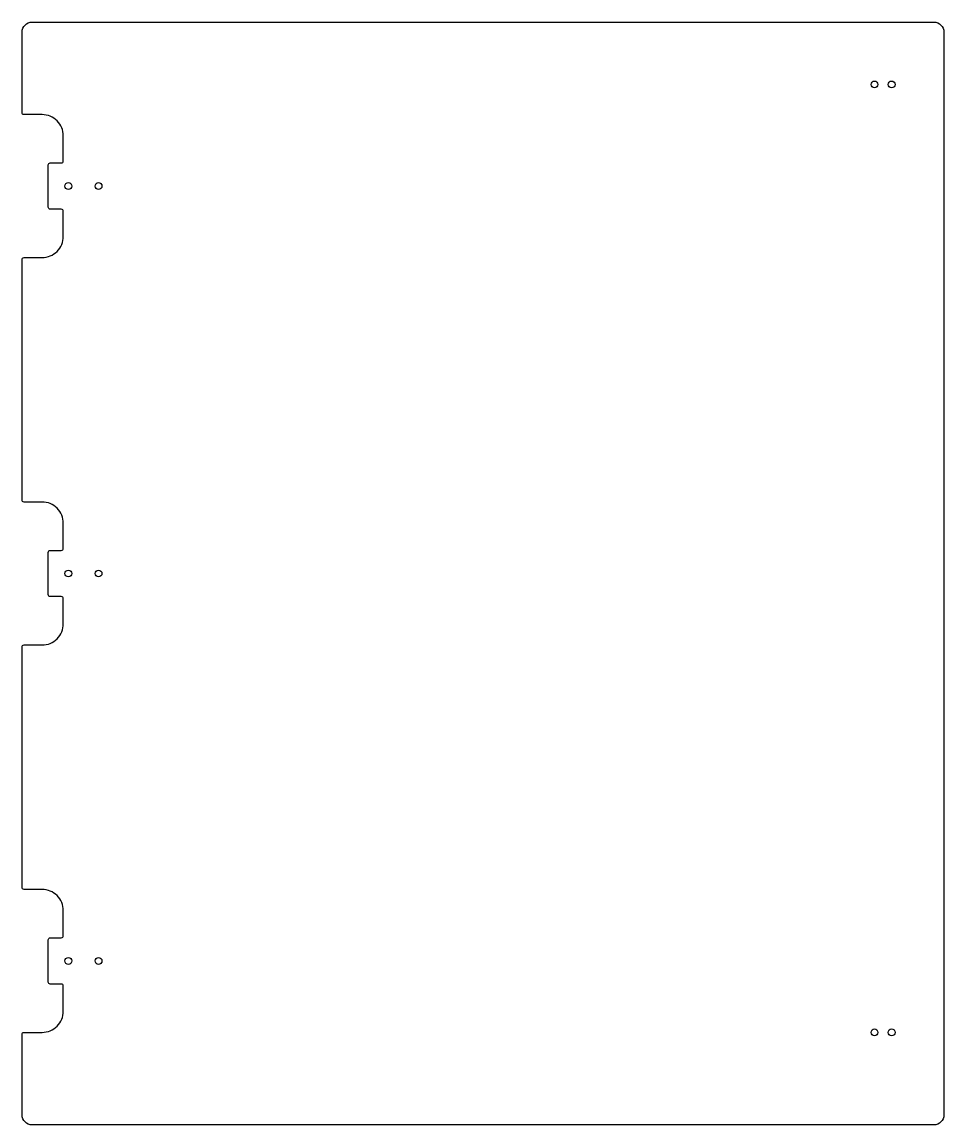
# Model space of a CAD drawing. Header units: millimetres. Extents: x -160 to 298, y -217 to 332.
import ezdxf

# ---------------------------------------------------------------- set-up
doc = ezdxf.new("R2010")
doc.units = ezdxf.units.MM
doc.layers.get('0').update_dxf_attribs({"linetype": 'CONTINUOUS'})

msp = doc.modelspace()

# ---------------------------------------------------------------- linework, layer by layer
msp.add_lwpolyline([(-140.5, -123.5, 0.414214), (-139.5, -122.5), (-139.5, -110, 0.414214), (-150, -99.5), (-159, -99.5, -0.414214), (-160, -98.5), (-160, 21, -0.414214), (-159, 22), (-150, 22, 0.414214), (-139.5, 32.5), (-139.5, 45, 0.414214), (-140.5, 46), (-146, 46, -0.414214), (-147, 47), (-147, 68, -0.414214), (-146, 69), (-140.5, 69, 0.414214), (-139.5, 70), (-139.5, 82.5, 0.414214), (-150, 93), (-159, 93, -0.414214), (-160, 94), (-160, 213.5, -0.414214), (-159, 214.5), (-150, 214.5, 0.414214), (-139.5, 225), (-139.5, 237.5, 0.414214), (-140.5, 238.5), (-146, 238.5, -0.414214), (-147, 239.5), (-147, 260.5, -0.414214), (-146, 261.5), (-140.5, 261.5, 0.414214), (-139.5, 262.5), (-139.5, 275, 0.414214), (-150, 285.5), (-159, 285.5, -0.414214), (-160, 286.5), (-160, 326.5, -0.414214), (-155, 331.5), (293, 331.5, -0.414214), (298, 326.5), (298, -211.5, -0.414214), (293, -216.5), (-155, -216.5, -0.414214), (-160, -211.5), (-160, -171.5, -0.414214), (-159, -170.5), (-150, -170.5, 0.414214), (-139.5, -160), (-139.5, -147.5, 0.414214), (-140.5, -146.5), (-146, -146.5, -0.414214), (-147, -145.5), (-147, -124.5, -0.414214), (-146, -123.5)], format="xyb", close=True)
for centre in [(263.5, 300.5), (272, 300.5), (-137, 250), (-122, 250), (-137, 57.5), (-122, 57.5), (-137, -135), (-122, -135), (263.5, -170.5), (272, -170.5)]:
    msp.add_circle(centre, 1.7)

doc.saveas('drawing.dxf')
